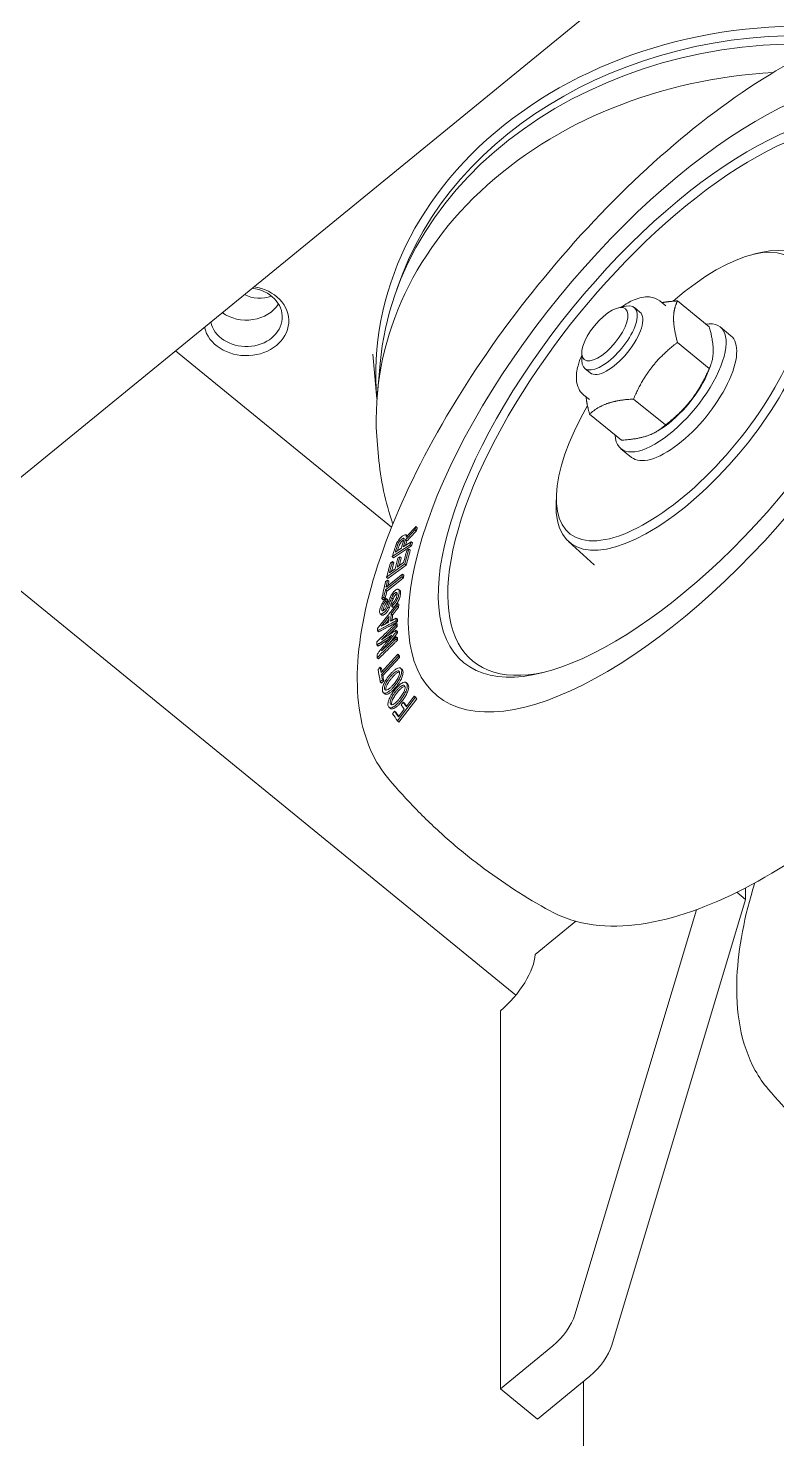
# Model space of a CAD drawing. Header units: millimetres. Extents: x 36 to 2484, y 36 to 1746.
# Drawn here: x 682 to 796.4, y 510 to 725.5 of the extents above; entities that cross this region are included whole.
import ezdxf

# ---------------------------------------------------------------- set-up
doc = ezdxf.new("R2010")
doc.units = ezdxf.units.MM
doc.header["$LTSCALE"] = 6
doc.layers.add('굵은실선_A3', color=7, linetype='Continuous', lineweight=18)

msp = doc.modelspace()

# ---------------------------------------------------------------- linework, layer by layer
at = {"layer": '굵은실선_A3'}
for p, q in [((659.988, 639.847), (801.41, 755.318)), ((792.83, 690.939), (793.966, 691.209)), ((778.591, 683.763), (779.448, 683.063)), ((781.221, 683.81), (786.079, 679.844)), ((772.246, 682.775), (773.378, 683.006)), ((774.627, 682.804), (775.475, 682.111)), ((787.755, 679.831), (789.382, 678.503)), ((786.079, 673.51), (781.221, 677.477)), ((704.503, 676.193), (737.514, 649.24)), ((735.29, 668.878), (734.671, 675.685)), ((766.589, 675.847), (766.589, 674.692)), ((735.774, 674.271), (735.356, 669.677)), ((767.037, 673.509), (767.886, 672.816)), ((785.97, 673.145), (786.305, 674.027)), ((766.891, 669.433), (767.747, 668.733)), ((779.362, 664.859), (774.504, 668.825)), ((772.644, 662.541), (767.786, 666.507)), ((778.77, 664.326), (778.234, 663.987)), ((735.518, 660.027), (735.356, 661.81)), ((772.576, 661.24), (774.203, 659.912)), ((762.707, 654.047), (762.669, 652.879)), ((741.077, 648.827), (741.29, 648.653)), ((741.243, 649.336), (741.456, 649.162)), ((756.498, 577.745), (670.213, 648.196)), ((737.628, 644.767), (740.346, 646.564)), ((740.559, 646.39), (737.841, 644.593)), ((740.496, 647.033), (739.32, 646.256)), ((739.663, 647.317), (739.876, 647.143)), ((739.735, 648.059), (739.921, 647.907)), ((740.346, 646.564), (740.559, 646.39)), ((740.496, 647.033), (740.709, 646.859)), ((764.553, 647.078), (768.47, 643.486)), ((737.628, 644.767), (737.841, 644.593)), ((739.019, 646.056), (738.081, 645.436)), ((738.797, 644.73), (738.488, 644.505)), ((738.797, 644.73), (739.01, 644.556)), ((740.158, 645.89), (739.849, 645.665)), ((740.158, 645.89), (740.371, 645.716)), ((739.193, 642.079), (736.674, 640.098)), ((736.763, 641.608), (739.547, 643.628)), ((739.76, 643.454), (736.976, 641.434)), ((738.057, 642.911), (737.194, 642.285)), ((737.657, 643.996), (737.348, 643.772)), ((737.657, 643.996), (737.87, 643.822)), ((739.359, 643.856), (738.366, 643.136)), ((739.193, 642.079), (739.406, 641.905)), ((739.547, 643.628), (739.76, 643.454)), ((736.58, 639.663), (739.099, 641.644)), ((736.907, 641.175), (736.592, 640.928)), ((736.763, 641.608), (736.976, 641.434)), ((739.312, 641.47), (736.793, 639.489)), ((736.907, 641.175), (737.12, 641.001)), ((739.099, 641.644), (739.312, 641.47)), ((736.036, 638.337), (736.351, 638.585)), ((736.036, 638.337), (736.249, 638.164)), ((736.564, 638.411), (736.249, 638.164)), ((736.351, 638.585), (736.564, 638.411)), ((736.58, 639.663), (736.793, 639.489)), ((736.647, 637.945), (736.86, 637.771)), ((736.711, 638.359), (736.923, 638.185)), ((737.54, 638.436), (737.753, 638.262)), ((738.604, 639.751), (738.817, 639.577)), ((735.783, 636.014), (735.996, 635.841)), ((736.97, 637.09), (737.183, 636.916)), ((737.467, 636.032), (737.68, 635.858)), ((737.552, 637.157), (737.765, 636.983)), ((738.377, 637.19), (738.59, 637.016)), ((738.411, 637.598), (738.624, 637.424)), ((735.965, 632.051), (738.189, 634.233)), ((738.402, 634.059), (737.132, 632.813)), ((738.186, 634.595), (738.399, 634.422)), ((738.189, 634.233), (738.402, 634.059)), ((738.196, 633.508), (738.409, 633.334)), ((738.198, 634.942), (738.411, 634.769)), ((738.23, 635.353), (738.443, 635.179)), ((735.359, 633.434), (735.572, 633.26)), ((738.208, 632.526), (735.984, 630.344)), ((738.199, 633.253), (738.412, 633.08)), ((738.208, 632.526), (738.421, 632.352)), ((738.213, 632.162), (738.426, 631.988)), ((735.287, 631.259), (735.5, 631.085)), ((735.31, 629.313), (735.523, 629.14)), ((738.485, 629.842), (735.924, 627.07)), ((735.978, 626.75), (738.539, 629.522)), ((738.752, 629.348), (736.191, 626.576)), ((738.485, 629.842), (738.698, 629.668)), ((738.539, 629.522), (738.752, 629.348)), ((735.792, 627.862), (735.472, 627.515)), ((735.792, 627.862), (736.005, 627.688)), ((738.914, 627.704), (739.127, 627.53)), ((735.793, 625.61), (736.114, 625.956)), ((735.793, 625.61), (736.006, 625.436)), ((735.978, 626.75), (736.191, 626.576)), ((736.326, 625.783), (736.006, 625.436)), ((736.114, 625.956), (736.326, 625.783)), ((739.761, 625.503), (739.974, 625.329)), ((736.272, 623.953), (736.485, 623.779)), ((738.437, 619.658), (741.149, 623.214)), ((741.362, 623.041), (738.65, 619.484)), ((740.996, 623.434), (739.774, 621.833)), ((740.996, 623.434), (741.208, 623.261)), ((741.149, 623.214), (741.362, 623.041)), ((737.137, 621.733), (737.35, 621.56)), ((737.973, 621.15), (737.671, 620.755)), ((737.973, 621.15), (738.186, 620.976)), ((739.473, 621.438), (738.584, 620.273)), ((739.295, 622.519), (738.994, 622.124)), ((739.295, 622.519), (739.508, 622.345)), ((738.437, 619.658), (738.65, 619.484)), ((791.624, 592.365), (790.263, 593.477)), ((791.624, 594.167), (791.624, 592.365)), ((765.548, 528.946), (784.119, 590.825)), ((791.624, 592.365), (771.204, 524.327)), ((765.659, 589.062), (759.451, 583.993)), ((754.148, 575.378), (754.148, 517.643)), ((754.148, 517.643), (762.185, 524.205)), ((767.842, 519.586), (759.804, 513.024)), ((759.804, 513.024), (754.148, 517.643)), ((766.876, 518.797), (766.876, 491.329))]:
    msp.add_line(p, q, dxfattribs=at)
for centre, major_axis, ratio, start_param, end_param in [((800.177, 672.671), (-65.052, 0), 0.8164966, 4.5637774, 6.3546236), ((800.177, 672.094), (-64, 0), 0.8164966, 4.6110232, 6.0216844), ((800.177, 670.363), (-64.581, 0), 0.8164966, 4.6522363, 6.2090015), ((800.177, 665.743), (-65, 0), 0.8164966, 4.7788107, 6.3573691), ((782.498, 668.631), (32.538, 39.851), 0.4082483, 5.811506, 9.8964572), ((781.792, 669.208), (-17.076, -20.914), 0.4082483, 5.0973665, 10.5959953), ((782.498, 668.631), (-17.742, -21.729), 0.4082483, 5.7924611, 9.9155022), ((715.324, 680.755), (-6.5, 0), 0.8164966, 0.1795239, 4.5328651), ((715.324, 681.332), (5.5, 0), 0.8164966, 3.3056648, 7.6899095), ((715.324, 685.373), (5.5, 0), 0.8164966, 3.9812673, 5.8164457), ((717.378, 687.628), (-4.188, 0), 0.8164966, 0.9772058, 2.0140562), ((770.832, 678.157), (3.795, 4.648), 0.4082483, 2.677945, 6.7468329), ((771.68, 677.464), (3.795, 4.648), 0.4082483, 3.1415927, 6.2831853), ((780.166, 670.536), (-7.589, -9.295), 0.4082483, 5.8617327, 9.8462306), ((781.792, 669.208), (7.589, 9.295), 0.4082483, 3.1415926, 6.2831853), ((839.775, 621.865), (-37.315, -45.701), 0.4082483, 5.5278958, 10.158931), ((780.166, 670.536), (-5.692, -6.971), 0.4082483, 0.8860771, 2.2555155), ((3243.628, -1085.964), (3245.497, 584.891), 0.8618022, 2.2830346, 2.2836995), ((3009.757, -925.598), (-2930.387, -608.019), 0.866593, 5.4007491, 5.4015178), ((3243.841, -1086.137), (-3245.497, -584.891), 0.8618022, 5.4246272, 5.4252921), ((1272.379, 209.666), (350.675, -669.413), 0.6597918, 3.7150219, 3.7180907), ((1268.585, 213.21), (-347.988, 664.282), 0.6597918, 0.5736064, 0.5756681), ((1268.798, 213.036), (347.988, -664.282), 0.6597918, 3.7151991, 3.7165392), ((1256.973, 224.076), (339.752, -648.561), 0.6597918, 3.7150645, 3.7172929), ((1253.238, 227.572), (-337.103, 643.504), 0.6597918, 0.5737321, 0.5757109), ((1253.451, 227.398), (337.103, -643.504), 0.6597918, 3.7153248, 3.7165588), ((1257.032, 219.95), (370.711, -633.156), 0.6151055, 3.6840305, 3.6870793), ((1253.3, 223.473), (-367.823, 628.225), 0.6151055, 0.5424236, 0.5454962), ((1253.513, 223.299), (367.823, -628.225), 0.6151055, 3.6840162, 3.6863029), ((1241.35, 234.762), (358.575, -612.429), 0.6151055, 3.6835423, 3.6871206), ((1237.622, 238.283), (-355.69, 607.501), 0.6151055, 0.5419308, 0.5464401), ((1237.835, 238.109), (355.69, -607.501), 0.6151055, 3.6835235, 3.6880327), ((1271.196, 206.577), (381.669, -651.872), 0.6151055, 3.6838652, 3.6878846), ((1267.455, 210.109), (-378.775, 646.929), 0.6151055, 0.5422574, 0.5454606), ((1267.668, 209.935), (378.775, -646.929), 0.6151055, 3.6838501, 3.68629), ((1270.49, 203.478), (408.602, -635.403), 0.5689898, 3.6585846, 3.6635921), ((1266.9, 206.914), (-405.615, 630.758), 0.5689898, 0.5169731, 0.5190742), ((1267.113, 206.74), (405.615, -630.758), 0.5689898, 3.6585658, 3.6598659), ((1266.9, 206.915), (-405.615, 630.757), 0.5689898, 0.5199215, 0.5220183), ((1267.112, 206.741), (405.615, -630.757), 0.5689898, 3.6615142, 3.6636109), ((4800.596, -2131.204), (4657.757, 2636.194), 0.9015688, 1.9889904, 1.9893563), ((-1609.411, 422.003), (2346.492, 215.826), 0.0250075, 6.2647092, 6.2708685), ((-1609.204, 421.828), (2346.499, 215.827), 0.0250074, 6.2647092, 6.2708685), ((1249.915, 216.465), (438.549, -577.61), 0.4643562, 3.6196802, 3.6216578), ((1246.206, 220.05), (-435.102, 573.07), 0.4643562, 0.47781, 0.4803427), ((1246.419, 219.876), (435.102, -573.07), 0.4643562, 3.6194027, 3.6212658), ((4784.825, -2327.747), (-4975.635, 1971.619), 0.5604342, 5.8485559, 5.8489218), ((4800.809, -2131.378), (-4657.757, -2636.194), 0.9015688, 5.1306597, 5.1308231), ((1269.901, 194.026), (480.731, -583.53), 0.4008947, 3.6006512, 3.6017824), ((1269.901, 194.028), (480.731, -583.53), 0.4008947, 3.6051486, 3.6062798), ((1269.809, 190.409), (510.08, -557.234), 0.3071222, 3.582451, 3.5874585), ((1266.225, 193.943), (-506.352, 553.161), 0.3071222, 0.4408395, 0.4429406), ((1266.438, 193.769), (506.352, -553.161), 0.3071222, 3.5824322, 3.5836263), ((1266.224, 193.944), (-506.351, 553.16), 0.3071222, 0.4437879, 0.4458847), ((1266.437, 193.77), (506.351, -553.16), 0.3071222, 3.5853806, 3.5874773), ((1272.252, 184.007), (561.934, -504.845), 0.1049532, 3.562254, 3.5664562), ((1268.527, 187.69), (-557.697, 501.039), 0.1049532, 0.4206434, 0.4240307), ((1268.739, 187.516), (557.697, -501.039), 0.1049532, 3.5622361, 3.5647117), ((1257.447, 198.626), (545.107, -489.728), 0.1049532, 3.5629354, 3.5656467), ((1253.708, 202.321), (-540.856, 485.909), 0.1049532, 0.4213295, 0.4240622), ((1253.921, 202.147), (540.856, -485.909), 0.1049532, 3.5629222, 3.5647149), ((754.148, 579.708), (-4.743, -5.809), 0.4082483, 1.1071487, 2.6676766), ((762.185, 527.092), (-3.162, -3.873), 0.4082483, 1.1071487, 2.3640799), ((767.842, 522.473), (3.162, 3.873), 0.4082483, 4.2487414, 5.5056725)]:
    msp.add_ellipse(centre, major_axis=major_axis, ratio=ratio, start_param=start_param, end_param=end_param, dxfattribs=at)
for centre, major_axis in [((781.792, 669.208), (37.315, 45.701)), ((781.792, 669.208), (33.204, 40.666)), ((770.125, 678.734), (3.162, 3.873))]:
    msp.add_ellipse(centre, major_axis=major_axis, ratio=0.4082483, dxfattribs=at)
for points, knots in [([(737.093, 610.765), (734.937, 613.309), (733.561, 616.47), (731.978, 624.312), (732.137, 629.216), (734.173, 640.273), (736.218, 646.511), (741.898, 659.29), (745.492, 665.812), (753.832, 678.588), (758.559, 684.84), (768.702, 696.534), (774.115, 701.975), (785.157, 711.558), (790.784, 715.689), (801.845, 722.246), (807.265, 724.643), (817.569, 727.245), (822.511, 727.444), (828.037, 725.697), (829.105, 725.245), (830.114, 724.692)], [2.7533636, 2.7533636, 2.7533636, 2.7533636, 3.0010309, 3.0010309, 3.3167511, 3.3167511, 3.6593818, 3.6593818, 3.992865, 3.992865, 4.3216448, 4.3216448, 4.6495688, 4.6495688, 4.9798122, 4.9798122, 5.3168914, 5.3168914, 5.6586136, 5.6586136, 5.7441191, 5.7441191, 5.7441191, 5.7441191]), ([(854.775, 704.556), (856.931, 702.012), (858.307, 698.851), (859.89, 691.009), (859.731, 686.105), (857.695, 675.048), (855.651, 668.811), (849.971, 656.032), (846.376, 649.509), (838.036, 636.733), (833.309, 630.481), (823.166, 618.787), (817.754, 613.346), (806.711, 603.763), (801.085, 599.632), (790.023, 593.075), (784.603, 590.678), (774.3, 588.077), (769.357, 587.877), (763.831, 589.625), (762.764, 590.076), (761.754, 590.629)], [5.8949563, 5.8949563, 5.8949563, 5.8949563, 6.1426236, 6.1426236, 6.4583437, 6.4583437, 6.8009745, 6.8009745, 7.1344576, 7.1344576, 7.4632375, 7.4632375, 7.7911614, 7.7911614, 8.1214048, 8.1214048, 8.4584841, 8.4584841, 8.8002062, 8.8002062, 8.8857118, 8.8857118, 8.8857118, 8.8857118]), ([(772.596, 682.847), (773.269, 683.323), (773.944, 683.711), (775.378, 684.298), (776.143, 684.481), (777.486, 684.364), (778.059, 684.174), (778.549, 683.797), (778.57, 683.78), (778.591, 683.763)], [4.84449929, 4.84449929, 4.84449929, 4.84449929, 5.17476242, 5.17476242, 5.54806971, 5.54806971, 5.80769477, 5.80769477, 5.8195377, 5.8195377, 5.8195377, 5.8195377]), ([(766.891, 669.433), (766.559, 669.704), (766.296, 670.052), (765.905, 670.861), (765.804, 671.327), (765.726, 672.48), (765.825, 673.179), (766.16, 674.421), (766.352, 674.952), (766.589, 675.49)], [2.67794504, 2.67794504, 2.67794504, 2.67794504, 2.86592039, 2.86592039, 3.0892368, 3.0892368, 3.41733315, 3.41733315, 3.65298345, 3.65298345, 3.65298345, 3.65298345]), ([(738.606, 647.289), (738.558, 647.223), (738.512, 647.156), (738.469, 647.088), (738.427, 647.02), (738.388, 646.953), (738.353, 646.886), (738.278, 646.743), (738.222, 646.607), (738.181, 646.48)], [-0.1003567, -0.1003567, -0.1003567, -0.1003567, -0.07591539, -0.07591539, -0.07591539, -0.05170747, -0.05170747, -0.05170747, 0, 0, 0, 0]), ([(738.45, 646.578), (738.473, 646.65), (738.506, 646.727), (738.549, 646.809), (738.593, 646.89), (738.645, 646.971), (738.703, 647.05)], [-0.058814598, -0.058814598, -0.058814598, -0.058814598, -0.029393736, -0.029393736, -0.029393736, 0, 0, 0, 0]), ([(739.265, 647.934), (739.2, 647.891), (739.134, 647.842), (739.066, 647.786), (739.004, 647.734), (738.941, 647.677), (738.878, 647.613), (738.783, 647.516), (738.692, 647.408), (738.606, 647.289)], [-0.10536182, -0.10536182, -0.10536182, -0.10536182, -0.07330713, -0.07330713, -0.07330713, -0.04412657, -0.04412657, -0.04412657, 0, 0, 0, 0]), ([(738.916, 646.876), (738.858, 646.798), (738.807, 646.718), (738.764, 646.637), (738.719, 646.555), (738.686, 646.477), (738.663, 646.404)], [0, 0, 0, 0, 0.029101457, 0.029101457, 0.029101457, 0.058814764, 0.058814764, 0.058814764, 0.058814764]), ([(738.703, 647.05), (738.732, 647.091), (738.763, 647.13), (738.795, 647.167), (738.828, 647.205), (738.86, 647.24), (738.893, 647.272), (738.945, 647.322), (738.996, 647.365), (739.045, 647.402), (739.066, 647.417), (739.086, 647.431), (739.105, 647.444)], [-0.064102993, -0.064102993, -0.064102993, -0.064102993, -0.048966175, -0.048966175, -0.048966175, -0.033697747, -0.033697747, -0.033697747, -0.009754587, -0.009754587, -0.009754587, 0, 0, 0, 0]), ([(739.318, 647.27), (739.259, 647.231), (739.198, 647.184), (739.135, 647.125), (739.127, 647.118), (739.12, 647.111), (739.112, 647.104), (739.078, 647.071), (739.044, 647.035), (739.011, 646.997), (738.978, 646.958), (738.946, 646.918), (738.916, 646.876)], [0, 0, 0, 0, 0.029223325, 0.029223325, 0.029223325, 0.032772051, 0.032772051, 0.032772051, 0.048496692, 0.048496692, 0.048496692, 0.064100858, 0.064100858, 0.064100858, 0.064100858]), ([(739.105, 647.444), (739.151, 647.474), (739.197, 647.501), (739.239, 647.521), (739.275, 647.538), (739.309, 647.549), (739.338, 647.552), (739.368, 647.555), (739.392, 647.549), (739.408, 647.532)], [-0.063033858, -0.063033858, -0.063033858, -0.063033858, -0.039979712, -0.039979712, -0.039979712, -0.020253975, -0.020253975, -0.020253975, 0, 0, 0, 0]), ([(739.75, 648.045), (739.73, 648.067), (739.705, 648.081), (739.675, 648.087), (739.644, 648.093), (739.608, 648.091), (739.569, 648.082), (739.481, 648.062), (739.375, 648.007), (739.265, 647.934)], [-0.10497215, -0.10497215, -0.10497215, -0.10497215, -0.08023184, -0.08023184, -0.08023184, -0.05525241, -0.05525241, -0.05525241, 0, 0, 0, 0]), ([(739.408, 647.532), (739.429, 647.51), (739.441, 647.477), (739.441, 647.43), (739.441, 647.383), (739.428, 647.325), (739.407, 647.261)], [-0.052117571, -0.052117571, -0.052117571, -0.052117571, -0.026299472, -0.026299472, -0.026299472, 0, 0, 0, 0]), ([(739.761, 647.735), (739.777, 647.808), (739.787, 647.877), (739.783, 647.983), (739.773, 648.021), (739.75, 648.045)], [-0.060849586, -0.060849586, -0.060849586, -0.060849586, -0.028128407, -0.028128407, 0, 0, 0, 0]), ([(768.485, 643.471), (768.485, 643.471), (768.485, 643.472), (768.483, 643.474), (768.477, 643.479), (768.47, 643.486)], [3.525412699, 3.525412699, 3.525412699, 3.525412699, 3.535377395, 3.535377395, 3.581800645, 3.581800645, 3.581800645, 3.581800645]), ([(736.711, 638.359), (736.659, 638.315), (736.606, 638.266), (736.554, 638.212), (736.503, 638.16), (736.452, 638.104), (736.403, 638.044), (736.298, 637.917), (736.204, 637.78), (736.118, 637.638)], [-0.098666187, -0.098666187, -0.098666187, -0.098666187, -0.074172852, -0.074172852, -0.074172852, -0.050299493, -0.050299493, -0.050299493, 0, 0, 0, 0]), ([(736.289, 637.517), (736.314, 637.559), (736.341, 637.6), (736.37, 637.64), (736.398, 637.679), (736.426, 637.717), (736.456, 637.753), (736.519, 637.828), (736.583, 637.891), (736.647, 637.945)], [-0.059309873, -0.059309873, -0.059309873, -0.059309873, -0.04445241, -0.04445241, -0.04445241, -0.030060337, -0.030060337, -0.030060337, 0, 0, 0, 0]), ([(736.86, 637.771), (736.797, 637.719), (736.735, 637.657), (736.673, 637.584), (736.643, 637.547), (736.613, 637.509), (736.585, 637.469), (736.555, 637.428), (736.528, 637.386), (736.502, 637.343)], [0, 0, 0, 0, 0.029384085, 0.029384085, 0.029384085, 0.044090241, 0.044090241, 0.044090241, 0.05929276, 0.05929276, 0.05929276, 0.05929276]), ([(737.341, 638.565), (737.262, 638.379), (737.183, 638.19), (737.089, 637.967), (737.074, 637.931), (736.977, 637.698), (736.893, 637.497), (736.811, 637.3)], [-0.15538511, -0.15538511, -0.15538511, -0.15538511, -0.08630191, -0.08630191, -0.07303678, -0.07303678, 0, 0, 0, 0]), ([(736.97, 637.09), (736.995, 637.15), (737.022, 637.212), (737.066, 637.317), (737.084, 637.36), (737.132, 637.475), (737.164, 637.55), (737.219, 637.683), (737.244, 637.74), (737.267, 637.797)], [-0.085432764, -0.085432764, -0.085432764, -0.085432764, -0.063369478, -0.063369478, -0.048076048, -0.048076048, -0.020943442, -0.020943442, 0, 0, 0, 0]), ([(737.267, 637.797), (737.308, 637.896), (737.351, 637.997), (737.401, 638.115), (737.409, 638.133), (737.445, 638.218), (737.476, 638.289), (737.518, 638.385), (737.529, 638.41), (737.54, 638.436)], [-0.077303397, -0.077303397, -0.077303397, -0.077303397, -0.040751684, -0.040751684, -0.034267659, -0.034267659, -0.009298236, -0.009298236, 0, 0, 0, 0]), ([(737.551, 638.978), (737.507, 638.906), (737.466, 638.833), (737.43, 638.762), (737.395, 638.695), (737.366, 638.629), (737.341, 638.565)], [-0.049608326, -0.049608326, -0.049608326, -0.049608326, -0.023979386, -0.023979386, -0.023979386, 0, 0, 0, 0]), ([(737.753, 638.262), (737.73, 638.209), (737.706, 638.155), (737.665, 638.06), (737.647, 638.019), (737.595, 637.897), (737.56, 637.813), (737.51, 637.694), (737.495, 637.659), (737.48, 637.623)], [0, 0, 0, 0, 0.019208614, 0.019208614, 0.034072512, 0.034072512, 0.064159286, 0.064159286, 0.077303994, 0.077303994, 0.077303994, 0.077303994]), ([(737.54, 638.436), (737.564, 638.493), (737.591, 638.553), (737.619, 638.613), (737.629, 638.635), (737.64, 638.657), (737.651, 638.679), (737.67, 638.718), (737.691, 638.759), (737.714, 638.8), (737.726, 638.823), (737.739, 638.846), (737.753, 638.868)], [-0.050927962, -0.050927962, -0.050927962, -0.050927962, -0.029788707, -0.029788707, -0.029788707, -0.021859854, -0.021859854, -0.021859854, -0.007836269, -0.007836269, -0.007836269, 0, 0, 0, 0]), ([(738.018, 639.545), (737.977, 639.511), (737.936, 639.472), (737.894, 639.43), (737.854, 639.388), (737.814, 639.344), (737.775, 639.297), (737.693, 639.197), (737.618, 639.089), (737.551, 638.978)], [-0.077721691, -0.077721691, -0.077721691, -0.077721691, -0.058395407, -0.058395407, -0.058395407, -0.039580148, -0.039580148, -0.039580148, 0, 0, 0, 0]), ([(737.552, 637.157), (737.629, 637.223), (737.709, 637.295), (737.787, 637.374), (737.856, 637.445), (737.925, 637.521), (737.992, 637.603), (738.077, 637.707), (738.155, 637.817), (738.225, 637.932)], [-0.11006772, -0.11006772, -0.11006772, -0.11006772, -0.07351341, -0.07351341, -0.07351341, -0.04110337, -0.04110337, -0.04110337, 0, 0, 0, 0]), ([(738.072, 638.086), (738.046, 638.042), (738.016, 637.999), (737.985, 637.957), (737.951, 637.912), (737.916, 637.869), (737.88, 637.829), (737.842, 637.787), (737.804, 637.747), (737.765, 637.709), (737.714, 637.659), (737.663, 637.614), (737.614, 637.572)], [-0.073418956, -0.073418956, -0.073418956, -0.073418956, -0.05775901, -0.05775901, -0.05775901, -0.040767973, -0.040767973, -0.040767973, -0.023154968, -0.023154968, -0.023154968, 0, 0, 0, 0]), ([(737.753, 638.868), (737.772, 638.899), (737.792, 638.93), (737.813, 638.96), (737.834, 638.989), (737.856, 639.017), (737.878, 639.044), (737.925, 639.1), (737.973, 639.148), (738.021, 639.189)], [-0.044437156, -0.044437156, -0.044437156, -0.044437156, -0.033317449, -0.033317449, -0.033317449, -0.022536187, -0.022536187, -0.022536187, 0, 0, 0, 0]), ([(737.966, 638.694), (737.948, 638.665), (737.931, 638.635), (737.915, 638.605), (737.897, 638.572), (737.88, 638.538), (737.864, 638.506), (737.824, 638.425), (737.786, 638.341), (737.753, 638.262)], [0, 0, 0, 0, 0.01029513, 0.01029513, 0.01029513, 0.021742179, 0.021742179, 0.021742179, 0.050926989, 0.050926989, 0.050926989, 0.050926989]), ([(738.234, 639.015), (738.187, 638.975), (738.14, 638.928), (738.093, 638.873), (738.07, 638.846), (738.048, 638.817), (738.027, 638.787), (738.005, 638.757), (737.985, 638.726), (737.966, 638.694)], [0, 0, 0, 0, 0.022228895, 0.022228895, 0.022228895, 0.033153039, 0.033153039, 0.033153039, 0.044429363, 0.044429363, 0.044429363, 0.044429363]), ([(738.55, 639.779), (738.518, 639.787), (738.481, 639.789), (738.441, 639.783), (738.402, 639.777), (738.359, 639.764), (738.313, 639.743), (738.222, 639.703), (738.123, 639.634), (738.018, 639.545)], [-0.10128661, -0.10128661, -0.10128661, -0.10128661, -0.07490087, -0.07490087, -0.07490087, -0.04964135, -0.04964135, -0.04964135, 0, 0, 0, 0]), ([(738.021, 639.189), (738.044, 639.208), (738.066, 639.224), (738.109, 639.25), (738.13, 639.26), (738.196, 639.282), (738.235, 639.281), (738.268, 639.273)], [-0.048744182, -0.048744182, -0.048744182, -0.048744182, -0.038019527, -0.038019527, -0.026643653, -0.026643653, 0, 0, 0, 0]), ([(738.35, 638.857), (738.338, 638.777), (738.32, 638.691), (738.295, 638.601), (738.274, 638.524), (738.246, 638.442), (738.21, 638.357), (738.173, 638.269), (738.128, 638.178), (738.072, 638.086)], [-0.10084922, -0.10084922, -0.10084922, -0.10084922, -0.06401204, -0.06401204, -0.06401204, -0.032572, -0.032572, -0.032572, 0, 0, 0, 0]), ([(738.225, 637.932), (738.284, 638.03), (738.337, 638.127), (738.384, 638.224), (738.433, 638.324), (738.475, 638.422), (738.511, 638.517), (738.548, 638.615), (738.577, 638.709), (738.602, 638.799), (738.631, 638.908), (738.652, 639.011), (738.666, 639.108)], [-0.15218312, -0.15218312, -0.15218312, -0.15218312, -0.11756273, -0.11756273, -0.11756273, -0.08159992, -0.08159992, -0.08159992, -0.04459048, -0.04459048, -0.04459048, 0, 0, 0, 0]), ([(738.366, 639.094), (738.365, 639.093), (738.364, 639.093), (738.343, 639.086), (738.322, 639.076), (738.279, 639.05), (738.257, 639.034), (738.234, 639.015)], [0.026109194, 0.026109194, 0.026109194, 0.026109194, 0.026643653, 0.026643653, 0.038019527, 0.038019527, 0.048744182, 0.048744182, 0.048744182, 0.048744182]), ([(738.268, 639.273), (738.292, 639.266), (738.311, 639.252), (738.325, 639.233), (738.341, 639.211), (738.352, 639.183), (738.358, 639.15), (738.365, 639.117), (738.367, 639.08), (738.367, 639.039), (738.366, 638.983), (738.36, 638.921), (738.35, 638.857)], [-0.091010987, -0.091010987, -0.091010987, -0.091010987, -0.071405722, -0.071405722, -0.071405722, -0.050221503, -0.050221503, -0.050221503, -0.029150691, -0.029150691, -0.029150691, 0, 0, 0, 0]), ([(738.879, 638.935), (738.852, 638.757), (738.805, 638.559), (738.724, 638.344), (738.688, 638.249), (738.646, 638.15), (738.597, 638.049), (738.55, 637.953), (738.497, 637.856), (738.438, 637.759)], [0, 0, 0, 0, 0.08146008, 0.08146008, 0.08146008, 0.11767579, 0.11767579, 0.11767579, 0.15218453, 0.15218453, 0.15218453, 0.15218453]), ([(738.666, 639.108), (738.681, 639.208), (738.692, 639.305), (738.695, 639.413), (738.695, 639.433), (738.694, 639.523), (738.687, 639.589), (738.666, 639.654), (738.663, 639.664), (738.636, 639.727), (738.601, 639.765), (738.55, 639.779)], [-0.14411741, -0.14411741, -0.14411741, -0.14411741, -0.0984945, -0.0984945, -0.08824321, -0.08824321, -0.04940168, -0.04940168, -0.04181436, -0.04181436, 0, 0, 0, 0]), ([(738.817, 639.577), (738.84, 639.558), (738.858, 639.531), (738.889, 639.459), (738.899, 639.411), (738.906, 639.332), (738.908, 639.305), (738.909, 639.211), (738.905, 639.139), (738.892, 639.021), (738.886, 638.978), (738.879, 638.935)], [0.01677763, 0.01677763, 0.01677763, 0.01677763, 0.04210718, 0.04210718, 0.07329491, 0.07329491, 0.08826741, 0.08826741, 0.12404861, 0.12404861, 0.14412383, 0.14412383, 0.14412383, 0.14412383]), ([(735.719, 636.563), (735.708, 636.492), (735.701, 636.425), (735.698, 636.362), (735.694, 636.291), (735.697, 636.227), (735.706, 636.173), (735.711, 636.144), (735.718, 636.118), (735.727, 636.095), (735.749, 636.039), (735.785, 636.001), (735.837, 635.987)], [-0.12321916, -0.12321916, -0.12321916, -0.12321916, -0.09369855, -0.09369855, -0.09369855, -0.06014822, -0.06014822, -0.06014822, -0.04252645, -0.04252645, -0.04252645, 0, 0, 0, 0]), ([(736.118, 637.638), (736.064, 637.551), (736.017, 637.464), (735.931, 637.286), (735.893, 637.197), (735.829, 637.023), (735.802, 636.938), (735.753, 636.753), (735.733, 636.655), (735.719, 636.563)], [-0.13953378, -0.13953378, -0.13953378, -0.13953378, -0.10844824, -0.10844824, -0.07566333, -0.07566333, -0.04220187, -0.04220187, 0, 0, 0, 0]), ([(735.837, 635.987), (735.87, 635.978), (735.907, 635.976), (735.988, 635.987), (736.031, 636), (736.162, 636.059), (736.255, 636.121), (736.353, 636.205)], [-0.098771907, -0.098771907, -0.098771907, -0.098771907, -0.071901058, -0.071901058, -0.046511831, -0.046511831, 0, 0, 0, 0]), ([(736.115, 636.474), (736.095, 636.479), (736.081, 636.493), (736.07, 636.511), (736.057, 636.532), (736.05, 636.561), (736.045, 636.592), (736.036, 636.659), (736.042, 636.749), (736.054, 636.838), (736.056, 636.854), (736.058, 636.869), (736.06, 636.884)], [-0.083031216, -0.083031216, -0.083031216, -0.083031216, -0.066832434, -0.066832434, -0.066832434, -0.047985514, -0.047985514, -0.047985514, -0.00700456, -0.00700456, -0.00700456, 0, 0, 0, 0]), ([(736.566, 636.031), (736.468, 635.948), (736.375, 635.885), (736.244, 635.826), (736.201, 635.813), (736.12, 635.802), (736.083, 635.804), (736.05, 635.813)], [0, 0, 0, 0, 0.046488226, 0.046488226, 0.071848727, 0.071848727, 0.098771025, 0.098771025, 0.098771025, 0.098771025]), ([(736.06, 636.884), (736.07, 636.95), (736.085, 637.02), (736.105, 637.093), (736.123, 637.156), (736.145, 637.223), (736.175, 637.293), (736.205, 637.366), (736.243, 637.441), (736.289, 637.517)], [-0.082815257, -0.082815257, -0.082815257, -0.082815257, -0.052734654, -0.052734654, -0.052734654, -0.027011091, -0.027011091, -0.027011091, 0, 0, 0, 0]), ([(736.365, 636.577), (736.341, 636.556), (736.316, 636.538), (736.293, 636.523), (736.27, 636.508), (736.248, 636.496), (736.227, 636.487), (736.183, 636.469), (736.146, 636.466), (736.115, 636.474)], [-0.047936317, -0.047936317, -0.047936317, -0.047936317, -0.036261186, -0.036261186, -0.036261186, -0.02472921, -0.02472921, -0.02472921, 0, 0, 0, 0]), ([(736.502, 637.343), (736.456, 637.267), (736.418, 637.191), (736.387, 637.118), (736.358, 637.049), (736.336, 636.982), (736.318, 636.919), (736.298, 636.846), (736.283, 636.776), (736.273, 636.71)], [0, 0, 0, 0, 0.027090608, 0.027090608, 0.027090608, 0.052754555, 0.052754555, 0.052754555, 0.082817017, 0.082817017, 0.082817017, 0.082817017]), ([(736.353, 636.205), (736.431, 636.271), (736.51, 636.347), (736.622, 636.479), (736.656, 636.522), (736.721, 636.614), (736.752, 636.66), (736.781, 636.708)], [-0.070294314, -0.070294314, -0.070294314, -0.070294314, -0.03373693, -0.03373693, -0.016898533, -0.016898533, 0, 0, 0, 0]), ([(736.594, 636.833), (736.581, 636.811), (736.566, 636.79), (736.551, 636.769), (736.534, 636.747), (736.516, 636.725), (736.498, 636.705), (736.476, 636.681), (736.454, 636.658), (736.431, 636.636), (736.409, 636.615), (736.387, 636.595), (736.365, 636.577)], [-0.03662174, -0.03662174, -0.03662174, -0.03662174, -0.028838336, -0.028838336, -0.028838336, -0.020366455, -0.020366455, -0.020366455, -0.010072415, -0.010072415, -0.010072415, 0, 0, 0, 0]), ([(736.994, 636.534), (736.965, 636.487), (736.934, 636.44), (736.868, 636.349), (736.834, 636.305), (736.723, 636.174), (736.644, 636.097), (736.566, 636.031)], [0, 0, 0, 0, 0.016898533, 0.016898533, 0.03373693, 0.03373693, 0.070294314, 0.070294314, 0.070294314, 0.070294314]), ([(736.811, 637.3), (736.778, 637.214), (736.739, 637.12), (736.666, 636.963), (736.631, 636.894), (736.594, 636.833)], [-0.050009021, -0.050009021, -0.050009021, -0.050009021, -0.021536847, -0.021536847, 0, 0, 0, 0]), ([(737.48, 637.623), (737.452, 637.556), (737.423, 637.487), (737.394, 637.418), (737.368, 637.356), (737.342, 637.293), (737.316, 637.231), (737.293, 637.177), (737.269, 637.12), (737.245, 637.063), (737.224, 637.014), (737.203, 636.964), (737.183, 636.916)], [0, 0, 0, 0, 0.024888865, 0.024888865, 0.024888865, 0.047605568, 0.047605568, 0.047605568, 0.067753041, 0.067753041, 0.067753041, 0.085426027, 0.085426027, 0.085426027, 0.085426027]), ([(738.438, 637.759), (738.369, 637.643), (738.291, 637.534), (738.206, 637.43), (738.139, 637.348), (738.069, 637.271), (737.999, 637.2), (737.921, 637.121), (737.842, 637.049), (737.765, 636.983)], [0, 0, 0, 0, 0.04090161, 0.04090161, 0.04090161, 0.07356222, 0.07356222, 0.07356222, 0.11006343, 0.11006343, 0.11006343, 0.11006343]), ([(738.498, 627.734), (738.417, 627.708), (738.332, 627.668), (738.149, 627.559), (738.054, 627.491), (737.853, 627.328), (737.748, 627.231), (737.532, 627.015), (737.421, 626.894), (737.311, 626.768)], [-0.19233012, -0.19233012, -0.19233012, -0.19233012, -0.14691245, -0.14691245, -0.10110048, -0.10110048, -0.05217493, -0.05217493, 0, 0, 0, 0]), ([(737.401, 626.468), (737.504, 626.588), (737.611, 626.705), (737.718, 626.811), (737.73, 626.823), (737.742, 626.835), (737.754, 626.847), (737.855, 626.946), (737.957, 627.037), (738.056, 627.11), (738.16, 627.187), (738.258, 627.243), (738.346, 627.271)], [-0.15200215, -0.15200215, -0.15200215, -0.15200215, -0.10252746, -0.10252746, -0.10252746, -0.09693901, -0.09693901, -0.09693901, -0.04964198, -0.04964198, -0.04964198, 0, 0, 0, 0]), ([(738.559, 627.098), (738.471, 627.069), (738.375, 627.014), (738.272, 626.938), (738.172, 626.864), (738.068, 626.772), (737.965, 626.671), (737.875, 626.583), (737.783, 626.486), (737.694, 626.386), (737.667, 626.356), (737.64, 626.325), (737.614, 626.294)], [0, 0, 0, 0, 0.04925311, 0.04925311, 0.04925311, 0.09717496, 0.09717496, 0.09717496, 0.13931623, 0.13931623, 0.13931623, 0.15199659, 0.15199659, 0.15199659, 0.15199659]), ([(738.346, 627.271), (738.442, 627.303), (738.526, 627.311), (738.593, 627.287), (738.657, 627.263), (738.7, 627.211), (738.723, 627.133)], [-0.10546426, -0.10546426, -0.10546426, -0.10546426, -0.05158473, -0.05158473, -0.05158473, 0, 0, 0, 0]), ([(739.039, 627.498), (739.003, 627.617), (738.941, 627.703), (738.847, 627.744), (738.754, 627.785), (738.636, 627.779), (738.498, 627.734)], [-0.15688088, -0.15688088, -0.15688088, -0.15688088, -0.07795384, -0.07795384, -0.07795384, 0, 0, 0, 0]), ([(738.723, 627.133), (738.747, 627.055), (738.75, 626.956), (738.729, 626.835), (738.708, 626.709), (738.663, 626.567), (738.603, 626.418)], [-0.10577381, -0.10577381, -0.10577381, -0.10577381, -0.05395917, -0.05395917, -0.05395917, 0, 0, 0, 0]), ([(738.884, 626.453), (738.971, 626.669), (739.031, 626.869), (739.057, 627.048), (739.084, 627.23), (739.075, 627.378), (739.039, 627.498)], [-0.15718853, -0.15718853, -0.15718853, -0.15718853, -0.07915566, -0.07915566, -0.07915566, 0, 0, 0, 0]), ([(739.252, 627.324), (739.288, 627.204), (739.297, 627.057), (739.27, 626.875), (739.244, 626.696), (739.184, 626.495), (739.097, 626.279)], [0, 0, 0, 0, 0.07896102, 0.07896102, 0.07896102, 0.1571894, 0.1571894, 0.1571894, 0.1571894]), ([(736.303, 625.203), (736.216, 624.987), (736.156, 624.788), (736.129, 624.609), (736.101, 624.428), (736.11, 624.28), (736.146, 624.161)], [-0.1568633, -0.1568633, -0.1568633, -0.1568633, -0.07892115, -0.07892115, -0.07892115, 0, 0, 0, 0]), ([(737.311, 626.768), (737.189, 626.627), (737.069, 626.479), (736.954, 626.325), (736.849, 626.184), (736.749, 626.038), (736.656, 625.889), (736.513, 625.658), (736.395, 625.429), (736.303, 625.203)], [-0.19303223, -0.19303223, -0.19303223, -0.19303223, -0.1348993, -0.1348993, -0.1348993, -0.08185386, -0.08185386, -0.08185386, 0, 0, 0, 0]), ([(736.462, 624.525), (736.438, 624.603), (736.436, 624.702), (736.456, 624.822), (736.478, 624.948), (736.523, 625.089), (736.583, 625.238)], [-0.10544344, -0.10544344, -0.10544344, -0.10544344, -0.05386757, -0.05386757, -0.05386757, 0, 0, 0, 0]), ([(736.583, 625.238), (736.62, 625.33), (736.665, 625.423), (736.716, 625.518), (736.771, 625.618), (736.832, 625.718), (736.897, 625.816), (736.955, 625.903), (737.017, 625.99), (737.08, 626.074), (737.169, 626.192), (737.261, 626.305), (737.353, 626.413), (737.369, 626.432), (737.385, 626.45), (737.401, 626.468)], [-0.15093747, -0.15093747, -0.15093747, -0.15093747, -0.11788844, -0.11788844, -0.11788844, -0.08271595, -0.08271595, -0.08271595, -0.05124992, -0.05124992, -0.05124992, -0.00748881, -0.00748881, -0.00748881, 0, 0, 0, 0]), ([(736.796, 625.065), (736.738, 624.92), (736.693, 624.783), (736.671, 624.66), (736.66, 624.598), (736.655, 624.541), (736.655, 624.49), (736.656, 624.439), (736.662, 624.395), (736.673, 624.356)], [0, 0, 0, 0, 0.05222599, 0.05222599, 0.05222599, 0.07835504, 0.07835504, 0.07835504, 0.10387742, 0.10387742, 0.10387742, 0.10387742]), ([(736.689, 623.921), (736.771, 623.947), (736.857, 623.987), (736.948, 624.041), (737.04, 624.095), (737.135, 624.163), (737.232, 624.242), (737.336, 624.326), (737.441, 624.422), (737.546, 624.526), (737.658, 624.638), (737.769, 624.759), (737.879, 624.885)], [-0.19230448, -0.19230448, -0.19230448, -0.19230448, -0.14689525, -0.14689525, -0.14689525, -0.10109139, -0.10109139, -0.10109139, -0.0522115, -0.0522115, -0.0522115, 0, 0, 0, 0]), ([(737.614, 626.294), (737.52, 626.187), (737.426, 626.073), (737.336, 625.956), (737.275, 625.877), (737.216, 625.797), (737.16, 625.716), (737.085, 625.607), (737.013, 625.495), (736.95, 625.381), (736.89, 625.274), (736.838, 625.168), (736.796, 625.065)], [0, 0, 0, 0, 0.04443517, 0.04443517, 0.04443517, 0.07397328, 0.07397328, 0.07397328, 0.1138055, 0.1138055, 0.1138055, 0.1512689, 0.1512689, 0.1512689, 0.1512689]), ([(737.787, 625.187), (737.683, 625.067), (737.576, 624.95), (737.47, 624.844), (737.458, 624.832), (737.446, 624.82), (737.434, 624.808), (737.332, 624.709), (737.23, 624.619), (737.131, 624.545), (737.027, 624.469), (736.929, 624.413), (736.841, 624.385)], [-0.15199094, -0.15199094, -0.15199094, -0.15199094, -0.10253196, -0.10253196, -0.10253196, -0.09692607, -0.09692607, -0.09692607, -0.04963056, -0.04963056, -0.04963056, 0, 0, 0, 0]), ([(738.603, 626.418), (738.566, 626.326), (738.522, 626.233), (738.47, 626.138), (738.416, 626.037), (738.355, 625.938), (738.29, 625.84), (738.151, 625.63), (737.992, 625.427), (737.834, 625.242), (737.818, 625.223), (737.803, 625.205), (737.787, 625.187)], [-0.15095052, -0.15095052, -0.15095052, -0.15095052, -0.11789738, -0.11789738, -0.11789738, -0.08272086, -0.08272086, -0.08272086, -0.00747354, -0.00747354, -0.00747354, 0, 0, 0, 0]), ([(737.879, 624.885), (738.001, 625.026), (738.121, 625.174), (738.236, 625.329), (738.341, 625.47), (738.441, 625.615), (738.533, 625.765), (738.675, 625.997), (738.793, 626.226), (738.884, 626.453)], [-0.19305483, -0.19305483, -0.19305483, -0.19305483, -0.13492608, -0.13492608, -0.13492608, -0.08187986, -0.08187986, -0.08187986, 0, 0, 0, 0]), ([(739.252, 625.504), (739.167, 625.468), (739.077, 625.418), (738.889, 625.292), (738.792, 625.215), (738.589, 625.035), (738.483, 624.931), (738.269, 624.7), (738.159, 624.573), (738.052, 624.441)], [-0.19233012, -0.19233012, -0.19233012, -0.19233012, -0.14691245, -0.14691245, -0.10110048, -0.10110048, -0.05217493, -0.05217493, 0, 0, 0, 0]), ([(739.097, 626.279), (739.007, 626.054), (738.891, 625.827), (738.75, 625.598), (738.657, 625.446), (738.555, 625.298), (738.449, 625.155), (738.334, 625), (738.213, 624.852), (738.092, 624.712)], [0, 0, 0, 0, 0.08104251, 0.08104251, 0.08104251, 0.13490212, 0.13490212, 0.13490212, 0.19303172, 0.19303172, 0.19303172, 0.19303172]), ([(738.178, 624.178), (738.28, 624.304), (738.385, 624.427), (738.491, 624.54), (738.503, 624.553), (738.514, 624.566), (738.526, 624.578), (738.627, 624.685), (738.73, 624.783), (738.831, 624.865), (738.937, 624.951), (739.037, 625.017), (739.131, 625.056)], [-0.15200215, -0.15200215, -0.15200215, -0.15200215, -0.10252746, -0.10252746, -0.10252746, -0.09693901, -0.09693901, -0.09693901, -0.04964198, -0.04964198, -0.04964198, 0, 0, 0, 0]), ([(739.344, 624.882), (739.251, 624.843), (739.151, 624.778), (739.046, 624.693), (738.944, 624.611), (738.84, 624.511), (738.738, 624.403), (738.648, 624.308), (738.558, 624.206), (738.47, 624.1), (738.443, 624.068), (738.417, 624.037), (738.391, 624.004)], [0, 0, 0, 0, 0.04925311, 0.04925311, 0.04925311, 0.09717496, 0.09717496, 0.09717496, 0.13931623, 0.13931623, 0.13931623, 0.15199659, 0.15199659, 0.15199659, 0.15199659]), ([(739.131, 625.056), (739.232, 625.099), (739.324, 625.119), (739.399, 625.107), (739.47, 625.095), (739.522, 625.053), (739.555, 624.985)], [-0.10546426, -0.10546426, -0.10546426, -0.10546426, -0.05158473, -0.05158473, -0.05158473, 0, 0, 0, 0]), ([(739.865, 625.366), (739.814, 625.471), (739.738, 625.541), (739.632, 625.565), (739.527, 625.589), (739.399, 625.566), (739.252, 625.504)], [-0.15688088, -0.15688088, -0.15688088, -0.15688088, -0.07795384, -0.07795384, -0.07795384, 0, 0, 0, 0]), ([(739.555, 624.985), (739.589, 624.916), (739.601, 624.825), (739.591, 624.711), (739.58, 624.592), (739.544, 624.455), (739.493, 624.309)], [-0.10577381, -0.10577381, -0.10577381, -0.10577381, -0.05395917, -0.05395917, -0.05395917, 0, 0, 0, 0]), ([(739.796, 624.382), (739.87, 624.594), (739.916, 624.786), (739.927, 624.955), (739.939, 625.127), (739.915, 625.261), (739.865, 625.366)], [-0.15718853, -0.15718853, -0.15718853, -0.15718853, -0.07915566, -0.07915566, -0.07915566, 0, 0, 0, 0]), ([(740.077, 625.193), (740.128, 625.088), (740.152, 624.953), (740.14, 624.783), (740.129, 624.614), (740.083, 624.42), (740.009, 624.208)], [0, 0, 0, 0, 0.07896102, 0.07896102, 0.07896102, 0.1571894, 0.1571894, 0.1571894, 0.1571894]), ([(736.146, 624.161), (736.182, 624.041), (736.244, 623.954), (736.339, 623.912), (736.432, 623.871), (736.55, 623.877), (736.689, 623.921)], [-0.15718393, -0.15718393, -0.15718393, -0.15718393, -0.07802757, -0.07802757, -0.07802757, 0, 0, 0, 0]), ([(736.841, 624.385), (736.744, 624.354), (736.659, 624.346), (736.593, 624.37), (736.529, 624.394), (736.486, 624.446), (736.462, 624.525)], [-0.10578328, -0.10578328, -0.10578328, -0.10578328, -0.05182065, -0.05182065, -0.05182065, 0, 0, 0, 0]), ([(736.902, 623.747), (736.771, 623.705), (736.658, 623.698), (736.567, 623.732), (736.537, 623.744), (736.509, 623.759), (736.485, 623.779)], [0, 0, 0, 0, 0.073711308, 0.073711308, 0.073711308, 0.098210788, 0.098210788, 0.098210788, 0.098210788]), ([(738.092, 624.712), (737.95, 624.548), (737.805, 624.394), (737.617, 624.216), (737.574, 624.177), (737.419, 624.043), (737.309, 623.959), (737.096, 623.826), (736.996, 623.778), (736.902, 623.747)], [0, 0, 0, 0, 0.06746575, 0.06746575, 0.08753797, 0.08753797, 0.13999367, 0.13999367, 0.1923332, 0.1923332, 0.1923332, 0.1923332]), ([(737.104, 622.852), (737.03, 622.641), (736.983, 622.449), (736.971, 622.28), (736.959, 622.11), (736.982, 621.976), (737.033, 621.871)], [-0.1568633, -0.1568633, -0.1568633, -0.1568633, -0.07892115, -0.07892115, -0.07892115, 0, 0, 0, 0]), ([(738.052, 624.441), (737.932, 624.293), (737.815, 624.139), (737.705, 623.98), (737.604, 623.835), (737.509, 623.687), (737.422, 623.535), (737.289, 623.302), (737.183, 623.074), (737.104, 622.852)], [-0.19303223, -0.19303223, -0.19303223, -0.19303223, -0.1348993, -0.1348993, -0.1348993, -0.08185386, -0.08185386, -0.08185386, 0, 0, 0, 0]), ([(737.342, 622.253), (737.309, 622.321), (737.297, 622.411), (737.307, 622.525), (737.319, 622.644), (737.354, 622.781), (737.406, 622.927)], [-0.10544344, -0.10544344, -0.10544344, -0.10544344, -0.05386757, -0.05386757, -0.05386757, 0, 0, 0, 0]), ([(737.406, 622.927), (737.437, 623.016), (737.477, 623.109), (737.524, 623.203), (737.574, 623.304), (737.631, 623.404), (737.692, 623.504), (737.747, 623.593), (737.806, 623.681), (737.867, 623.768), (737.952, 623.89), (738.042, 624.008), (738.132, 624.121), (738.147, 624.14), (738.163, 624.159), (738.178, 624.178)], [-0.15093747, -0.15093747, -0.15093747, -0.15093747, -0.11788844, -0.11788844, -0.11788844, -0.08271595, -0.08271595, -0.08271595, -0.05124992, -0.05124992, -0.05124992, -0.00748881, -0.00748881, -0.00748881, 0, 0, 0, 0]), ([(737.619, 622.753), (737.569, 622.611), (737.534, 622.478), (737.521, 622.362), (737.515, 622.304), (737.515, 622.251), (737.521, 622.203), (737.524, 622.175), (737.529, 622.149), (737.536, 622.126)], [0, 0, 0, 0, 0.052225995, 0.052225995, 0.052225995, 0.07835504, 0.07835504, 0.07835504, 0.093903472, 0.093903472, 0.093903472, 0.093903472]), ([(738.391, 624.004), (738.3, 623.892), (738.208, 623.773), (738.121, 623.652), (738.063, 623.571), (738.006, 623.489), (737.953, 623.406), (737.881, 623.294), (737.814, 623.18), (737.756, 623.066), (737.701, 622.959), (737.654, 622.854), (737.619, 622.753)], [0, 0, 0, 0, 0.04443517, 0.04443517, 0.04443517, 0.07397328, 0.07397328, 0.07397328, 0.1138055, 0.1138055, 0.1138055, 0.1512689, 0.1512689, 0.1512689, 0.1512689]), ([(737.648, 621.73), (737.733, 621.766), (737.823, 621.815), (737.917, 621.878), (738.012, 621.942), (738.109, 622.018), (738.208, 622.105), (738.313, 622.198), (738.418, 622.301), (738.522, 622.413), (738.633, 622.532), (738.743, 622.66), (738.85, 622.792)], [-0.19230448, -0.19230448, -0.19230448, -0.19230448, -0.14689525, -0.14689525, -0.14689525, -0.10109139, -0.10109139, -0.10109139, -0.0522115, -0.0522115, -0.0522115, 0, 0, 0, 0]), ([(738.722, 623.056), (738.62, 622.931), (738.515, 622.808), (738.409, 622.694), (738.397, 622.681), (738.385, 622.669), (738.373, 622.656), (738.272, 622.55), (738.169, 622.451), (738.068, 622.37), (737.962, 622.284), (737.861, 622.218), (737.768, 622.179)], [-0.15199094, -0.15199094, -0.15199094, -0.15199094, -0.10253196, -0.10253196, -0.10253196, -0.09692607, -0.09692607, -0.09692607, -0.04963056, -0.04963056, -0.04963056, 0, 0, 0, 0]), ([(739.493, 624.309), (739.462, 624.219), (739.422, 624.126), (739.375, 624.032), (739.326, 623.931), (739.269, 623.83), (739.207, 623.731), (739.076, 623.518), (738.922, 623.308), (738.768, 623.113), (738.752, 623.094), (738.737, 623.075), (738.722, 623.056)], [-0.15095052, -0.15095052, -0.15095052, -0.15095052, -0.11789738, -0.11789738, -0.11789738, -0.08272086, -0.08272086, -0.08272086, -0.00747354, -0.00747354, -0.00747354, 0, 0, 0, 0]), ([(738.85, 622.792), (738.97, 622.939), (739.087, 623.093), (739.197, 623.252), (739.298, 623.398), (739.393, 623.546), (739.479, 623.698), (739.612, 623.932), (739.718, 624.16), (739.796, 624.382)], [-0.19305483, -0.19305483, -0.19305483, -0.19305483, -0.13492608, -0.13492608, -0.13492608, -0.08187986, -0.08187986, -0.08187986, 0, 0, 0, 0]), ([(740.009, 624.208), (739.932, 623.988), (739.827, 623.762), (739.696, 623.531), (739.608, 623.377), (739.512, 623.226), (739.41, 623.079), (739.3, 622.92), (739.183, 622.766), (739.063, 622.618)], [0, 0, 0, 0, 0.08104251, 0.08104251, 0.08104251, 0.13490212, 0.13490212, 0.13490212, 0.19303172, 0.19303172, 0.19303172, 0.19303172]), ([(737.033, 621.871), (737.084, 621.766), (737.159, 621.695), (737.266, 621.671), (737.372, 621.647), (737.5, 621.669), (737.648, 621.73)], [-0.15718393, -0.15718393, -0.15718393, -0.15718393, -0.07802757, -0.07802757, -0.07802757, 0, 0, 0, 0]), ([(737.768, 622.179), (737.666, 622.136), (737.574, 622.116), (737.499, 622.129), (737.427, 622.142), (737.375, 622.184), (737.342, 622.253)], [-0.10578328, -0.10578328, -0.10578328, -0.10578328, -0.05182065, -0.05182065, -0.05182065, 0, 0, 0, 0]), ([(737.861, 621.556), (737.722, 621.498), (737.599, 621.475), (737.496, 621.493), (737.439, 621.503), (737.391, 621.526), (737.35, 621.56)], [0, 0, 0, 0, 0.07371131, 0.07371131, 0.07371131, 0.11473624, 0.11473624, 0.11473624, 0.11473624]), ([(739.063, 622.618), (738.925, 622.447), (738.782, 622.284), (738.594, 622.093), (738.551, 622.05), (738.394, 621.904), (738.283, 621.811), (738.063, 621.657), (737.959, 621.598), (737.861, 621.556)], [0, 0, 0, 0, 0.06746575, 0.06746575, 0.08753797, 0.08753797, 0.13999367, 0.13999367, 0.1923332, 0.1923332, 0.1923332, 0.1923332]), ([(761.754, 590.629), (759.919, 591.636), (758.099, 592.721), (754.518, 595.037), (752.757, 596.27), (749.324, 598.868), (747.651, 600.233), (744.419, 603.078), (742.86, 604.556), (739.873, 607.601), (738.447, 609.168), (737.093, 610.765)], [2.60252647, 2.60252647, 2.60252647, 2.60252647, 2.6326939, 2.6326939, 2.66286133, 2.66286133, 2.69302876, 2.69302876, 2.72319619, 2.72319619, 2.75336362, 2.75336362, 2.75336362, 2.75336362]), ([(793.017, 594.91), (791.451, 589.819), (790.516, 585), (790.066, 575.204), (790.859, 570.321), (793.676, 565.256), (794.332, 564.3), (795.076, 563.422)], [2.81790913, 2.81790913, 2.81790913, 2.81790913, 3.10259396, 3.10259396, 3.44431615, 3.44431615, 3.52982168, 3.52982168, 3.52982168, 3.52982168]), ([(795.076, 563.422), (796.43, 561.825), (797.856, 560.259), (800.842, 557.213), (802.402, 555.735), (805.634, 552.891), (807.307, 551.525), (810.74, 548.927), (812.5, 547.695), (816.081, 545.378), (817.901, 544.293), (819.737, 543.287)], [3.52982168, 3.52982168, 3.52982168, 3.52982168, 3.55998912, 3.55998912, 3.59015655, 3.59015655, 3.62032398, 3.62032398, 3.65049141, 3.65049141, 3.68065884, 3.68065884, 3.68065884, 3.68065884])]:
    msp.add_open_spline(points, degree=3, knots=knots, dxfattribs=at)
for points, weights in [([(778.854, 683.548), (779.891, 683.737), (781.221, 683.81)], [1.01882229171, 1.02069324038, 1]), ([(781.221, 683.81), (780.621, 682.603), (780.621, 681.133)], [1, 1.0379548493, 1]), ([(780.621, 681.133), (780.621, 679.663), (781.221, 677.477)], [1, 1.0379548493, 1]), ([(786.079, 673.51), (787.199, 675.763), (786.079, 679.844)], [1, 1.15470053838, 1]), ([(781.221, 677.477), (778.821, 675.648), (777.263, 673.641)], [1, 1.0379548493, 1]), ([(777.263, 673.641), (775.704, 671.633), (774.504, 668.825)], [1, 1.0379548493, 1]), ([(779.362, 664.859), (783.84, 668.27), (786.079, 673.51)], [1, 1.15470053838, 1]), ([(767.786, 666.507), (767.373, 668.012), (767.247, 669.142)], [1, 1.02580974537, 1.01651762796]), ([(770.545, 668.156), (768.986, 667.618), (767.786, 666.507)], [1, 1.0379548493, 1]), ([(774.504, 668.825), (772.104, 668.694), (770.545, 668.156)], [1, 1.0379548493, 1]), ([(772.644, 662.541), (777.122, 662.786), (779.362, 664.859)], [1, 1.15470053838, 1]), ([(741.077, 648.827), (741.16, 649.082), (741.243, 649.336)], [1.00191989742, 1.00185447628, 1.00175759674]), ([(741.456, 649.162), (741.373, 648.908), (741.29, 648.653)], [1.00175759674, 1.00185447628, 1.00191989742]), ([(740.346, 646.564), (740.421, 646.798), (740.496, 647.033)], [1.00153611046, 1.00160435596, 1.00164602404]), ([(740.709, 646.859), (740.634, 646.625), (740.559, 646.39)], [1.00164602404, 1.00160435596, 1.00153611045]), ([(739.099, 641.644), (739.146, 641.862), (739.193, 642.079)], [1.00104659389, 1.00105989428, 1.00104659389]), ([(739.406, 641.905), (739.359, 641.688), (739.312, 641.47)], [1.00104659389, 1.00105989428, 1.0010465939]), ([(736.647, 637.945), (736.679, 638.152), (736.711, 638.359)], [1.00077910882, 1.00074047276, 1.00067786633]), ([(736.923, 638.185), (736.891, 637.978), (736.86, 637.771)], [1.00067786633, 1.00074047276, 1.00077910882]), ([(738.411, 637.598), (736.951, 635.755), (735.386, 633.774)], [1.06643421299, 1.0405927978, 1.01386850699]), ([(737.467, 636.032), (737.927, 636.617), (738.377, 637.19)], [1.00048100329, 1.00832840067, 1.01609272214]), ([(737.614, 637.572), (737.583, 637.365), (737.552, 637.157)], [1.00070210685, 1.00065907801, 1.00059066057]), ([(738.59, 637.016), (738.14, 636.443), (737.68, 635.858)], [1.01609272213, 1.00832840067, 1.00048100329]), ([(738.377, 637.19), (738.394, 637.394), (738.411, 637.598)], [1.00053480248, 1.00046953125, 1.00037516959]), ([(738.624, 637.424), (738.607, 637.22), (738.59, 637.016)], [1.00037516959, 1.00046953125, 1.00053480248]), ([(738.186, 634.595), (736.786, 633.221), (735.283, 631.747)], [1.08758384307, 1.05178610823, 1.01590412987]), ([(735.359, 633.434), (736.828, 634.216), (738.198, 634.942)], [1.01386850698, 1.04059279778, 1.06643421295]), ([(735.386, 633.774), (735.373, 633.604), (735.359, 633.434)], [1.00029143396, 1.00030016544, 1.00029143396]), ([(738.411, 634.769), (737.041, 634.042), (735.572, 633.26)], [1.4333048817, 1.39857360052, 1.36265572018]), ([(738.196, 633.508), (737.111, 632.799), (735.965, 632.051)], [1.06798343851, 1.04672396349, 1.0250241088]), ([(738.23, 635.353), (737.808, 635.133), (737.377, 634.908)], [1.01560421315, 1.00784362457, 1]), ([(738.189, 634.233), (738.188, 634.414), (738.186, 634.595)], [1.00015136361, 1.00008895497, 1]), ([(738.199, 633.253), (738.198, 633.381), (738.196, 633.508)], [1.00003239906, 1.00003890004, 1.00003239905]), ([(738.198, 634.942), (738.214, 635.148), (738.23, 635.353)], [1.00021730173, 1.0003116485, 1.00037690942]), ([(738.399, 634.422), (738.401, 634.24), (738.402, 634.059)], [1, 1.00008895497, 1.00015136362]), ([(738.443, 635.179), (738.427, 634.974), (738.411, 634.769)], [1.00037690943, 1.0003116485, 1.00021730173]), ([(735.287, 631.259), (736.45, 632.023), (737.552, 632.747)], [1.01265704615, 1.03405144891, 1.05501322135]), ([(737.552, 632.747), (736.458, 631.316), (735.303, 629.804)], [1.05504726294, 1.03407170815, 1.01266456362]), ([(735.31, 629.313), (736.813, 630.788), (738.213, 632.162)], [1.01590413001, 1.0517861085, 1.08758384348]), ([(737.071, 632.117), (736.3, 631.611), (735.5, 631.085)], [1.41980212053, 1.40015342556, 1.38022944732]), ([(738.426, 631.988), (737.026, 630.614), (735.523, 629.14)], [1.59205834156, 1.53965586895, 1.48713007656]), ([(735.984, 630.344), (737.121, 631.839), (738.199, 633.253)], [1.02502410884, 1.04672396344, 1.06798343836]), ([(738.412, 633.08), (737.887, 632.39), (737.347, 631.681)], [1.45703110156, 1.44274442666, 1.4283119777]), ([(738.213, 632.162), (738.211, 632.344), (738.208, 632.526)], [1.00004626477, 1.00013522385, 1.00019763537]), ([(738.409, 633.334), (738.41, 633.207), (738.412, 633.08)], [1.00003239898, 1.00003889996, 1.00003239899]), ([(738.421, 632.352), (738.424, 632.17), (738.426, 631.988)], [1.00019763538, 1.00013522385, 1.00004626477]), ([(738.539, 629.522), (738.512, 629.682), (738.485, 629.842)], [1.00061487371, 1.00062816836, 1.00061487371]), ([(738.698, 629.668), (738.725, 629.508), (738.752, 629.348)], [1.00061487371, 1.00062816836, 1.00061487371]), ([(741.149, 623.214), (741.072, 623.325), (740.996, 623.434)], [1.00164039765, 1.00169878901, 1.00173057276]), ([(741.208, 623.261), (741.285, 623.151), (741.362, 623.041)], [1.00173057276, 1.00169878901, 1.00164039765])]:
    msp.add_rational_spline(points, weights, degree=2, dxfattribs=at)
for points in [[(735.518, 660.027), (735.835, 656.541), (736.57, 653.082), (737.707, 649.72)], [(739.428, 647.336), (739.393, 647.317), (739.356, 647.295), (739.318, 647.27)], [(736.05, 635.813), (736.029, 635.819), (736.011, 635.828), (735.996, 635.841)], [(736.273, 636.71), (736.262, 636.639), (736.254, 636.565), (736.254, 636.5)], [(738.725, 627.127), (738.675, 627.128), (738.619, 627.117), (738.559, 627.098)], [(739.127, 627.53), (739.184, 627.483), (739.225, 627.413), (739.252, 627.324)], [(739.574, 624.936), (739.507, 624.938), (739.429, 624.918), (739.344, 624.882)], [(739.974, 625.329), (740.016, 625.295), (740.05, 625.249), (740.077, 625.193)]]:
    msp.add_open_spline(points, degree=3, dxfattribs=at)

doc.saveas('drawing.dxf')
